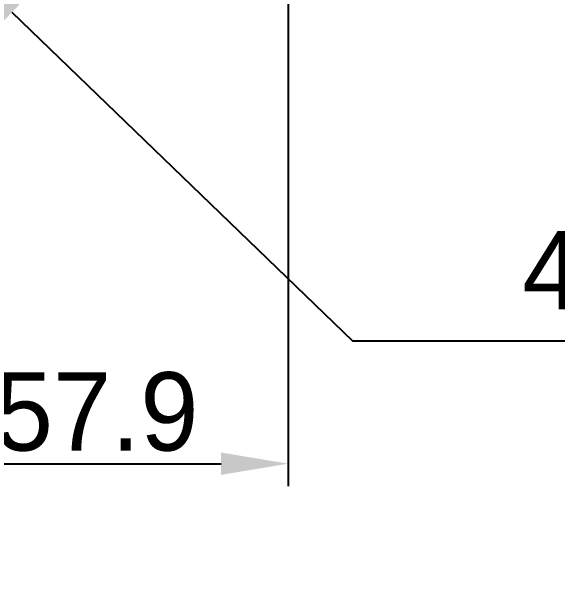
# Model space of a CAD drawing. Header units: millimetres. Extents: x 4086 to 8300, y 123 to 1549.
# Drawn here: x 7007.5 to 7056.3, y 578.2 to 630.3 of the extents above; entities that cross this region are included whole.
import ezdxf
from ezdxf import colors
from ezdxf.entities.mleader import LeaderData, LeaderLine
from ezdxf.math import Vec2, Vec3

# ---------------------------------------------------------------- set-up
doc = ezdxf.new("R2010")
doc.units = ezdxf.units.MM
doc.layers.add('多重引线', color=7, linetype='Continuous')
doc.layers.add('尺寸标注', color=7, linetype='Continuous')
doc.styles.add('思源黑', font='SourceHanSansCN-Normal.ttf')
doc.dimstyles.new('尺寸标注_1_4比例', dxfattribs={"dimtxt": 7, "dimasz": 6, "dimexe": 2, "dimexo": 1.5, "dimgap": 1, "dimtad": 1, "dimdec": 1, "dimlfac": 4, "dimdsep": 46, "dimtxsty": '思源黑', "dimcen": 0.09, "dimadec": 0, "dimazin": 0, "dimtp": 0.01, "dimtm": 0.01, "dimtfac": 1, "dimtdec": 1, "dimtofl": 0, "dimtmove": 0, "dimatfit": 3, "dimfxl": 1, "dimtolj": 1, "dimarcsym": 0})

# ---------------------------------------------------------------- blocks, each defined once
blk = doc.blocks.new('*D972')
at = {"layer": 'Defpoints', "color": 0}
for p in [(7032.239, 646.151), (6992.764, 628.928), (7032.239, 589.936)]:
    blk.add_point(p, dxfattribs=at)
at = {"layer": '尺寸标注', "color": 0, "lineweight": -2}
for p, q in [((7032.239, 644.651), (7032.239, 587.936)), ((6992.764, 627.428), (6992.764, 587.936)), ((6998.764, 589.936), (7026.239, 589.936))]:
    blk.add_line(p, q, dxfattribs=at)
at = {"layer": '尺寸标注', "color": 0}
for points in [[(6998.764, 590.936), (6998.764, 588.936), (6992.764, 589.936)], [(7026.239, 588.936), (7026.239, 590.936), (7032.239, 589.936)]]:
    blk.add_solid(points, dxfattribs=at)
at = {"layer": '尺寸标注', "color": 0, "insert": (7012.502, 594.56), "char_height": 7, "attachment_point": 5, "style": '思源黑'}
blk.add_mtext('\\A1;157.9', dxfattribs=at)

msp = doc.modelspace()

# ---------------------------------------------------------------- dimensions: what is measured, and where the dimension line sits
at = {"layer": '尺寸标注'}
dim = msp.add_linear_dim(base=(7032.239, 589.9361), p1=(6992.764, 628.9285), p2=(7032.239, 646.1507), dimstyle='尺寸标注_1_4比例', dxfattribs=at)
dim.commit()
dim.dimension.update_dxf_attribs({"geometry": '*D972', "text_midpoint": (7012.5015, 589.9361), "dimtype": 160})

# ---------------------------------------------------------------- leaders
at = {"layer": '多重引线'}
ml = msp.add_multileader_mtext('Standard', dxfattribs=at)
ml.set_content('4×M6{\\A1;\\C256; \\fSource Han Sans CN Normal|b0|i0|c0|p34;\\C7;depth }9', style='思源黑')
ml.set_leader_properties()
ml.build(insert=Vec2(0, 0))
ml.multileader.update_dxf_attribs({"text_left_attachment_type": 5, "text_right_attachment_type": 5, "dogleg_length": 10, "arrow_head_size": 7.5})
ctx = ml.context
ctx.base_point, ctx.char_height, ctx.arrow_head_size, ctx.landing_gap_size, ctx.plane_origin = Vec3(7047.9915, 600.9099), 7, 7.5, 2.5, Vec3(7430.9938, 570.36)
ctx.left_attachment, ctx.right_attachment, ctx.text_align_type = 5, 5, 1
notes = []
notes.append((ctx, [(0, (1, 1, 0), (7037.9915, 600.9099), (1, 0), 10, [(0, [(7002.139, 635.4868)], 0, [])])]))
ctx.mtext.insert, ctx.mtext.alignment, ctx.mtext.flow_direction = Vec3(7081.9197, 610.7405), 2, 5
for ctx, leaders in notes:
    for number, flags, end, landing, length, lines in leaders:
        leader = LeaderData()
        leader.index, (leader.has_last_leader_line, leader.has_dogleg_vector, leader.attachment_direction) = number, flags
        leader.last_leader_point, leader.dogleg_vector, leader.dogleg_length = Vec3(end), Vec3(landing), length
        for number, points, colour, breaks in lines:
            line = LeaderLine()
            line.index, line.vertices, line.color, line.breaks = number, Vec3.list(points), colors.encode_raw_color(colour), breaks
            leader.lines.append(line)
        ctx.leaders.append(leader)

doc.saveas('drawing.dxf')
